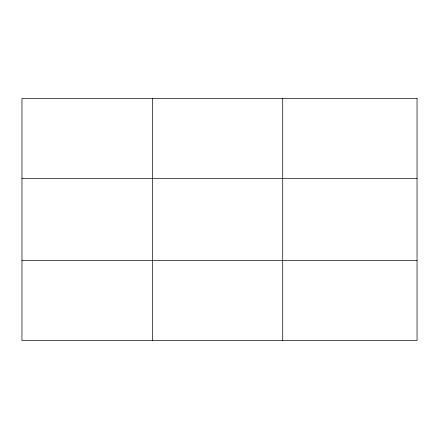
<?xml version="1.0" encoding="UTF-8"?>
<svg xmlns="http://www.w3.org/2000/svg" width="439" height="439" viewBox="0 0 439 439"><rect width="100%" height="100%" fill="white"/><g stroke="black" fill="none" stroke-linecap="round" stroke-linejoin="round"><path stroke-width="0.66" d="M152.333 340.516L152.333 98.484M282.716 340.516L282.716 98.484M21.95 178.355L417.05 178.355M21.95 260.645L417.05 260.645M417.05 98.484L417.05 340.516L21.95 340.516L21.95 98.484L417.05 98.484"/></g></svg>
